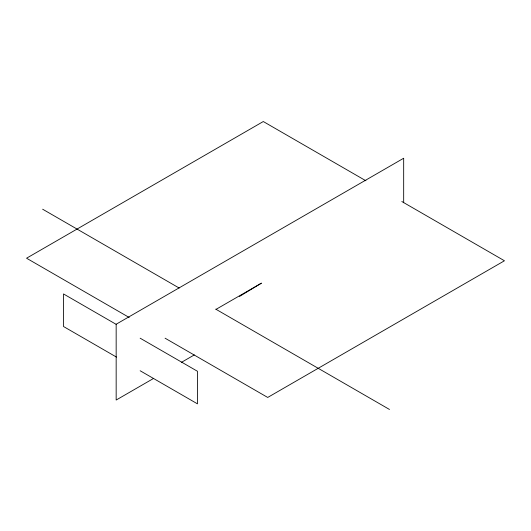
<?xml version="1.0" encoding="UTF-8"?>
<svg xmlns="http://www.w3.org/2000/svg" width="531" height="531" viewBox="0 0 531 531"><rect width="100%" height="100%" fill="white"/><g stroke="black" fill="none" stroke-linecap="round" stroke-linejoin="round"><path stroke-width="0.8" d="M239.468 296.471L261.458 283.136L216.071 309.334M153.446 378.51L116.163 400.035L116.163 324.229L403.673 158.238L403.673 202.729M181.41 362.361L194.313 354.914M365.925 180.792L263.29 121.533L26.55 258.219L129.186 317.472M401.814 201.514L504.45 260.767L267.71 397.447L165.075 338.194M42.639 209.207L179.179 288.041M215.712 309.128L389.495 409.467M116.508 324.541L63.494 293.935L63.494 326.499L116.508 357.111M140.151 338.194L197.472 371.282L197.472 403.852L140.151 370.757"/></g></svg>
